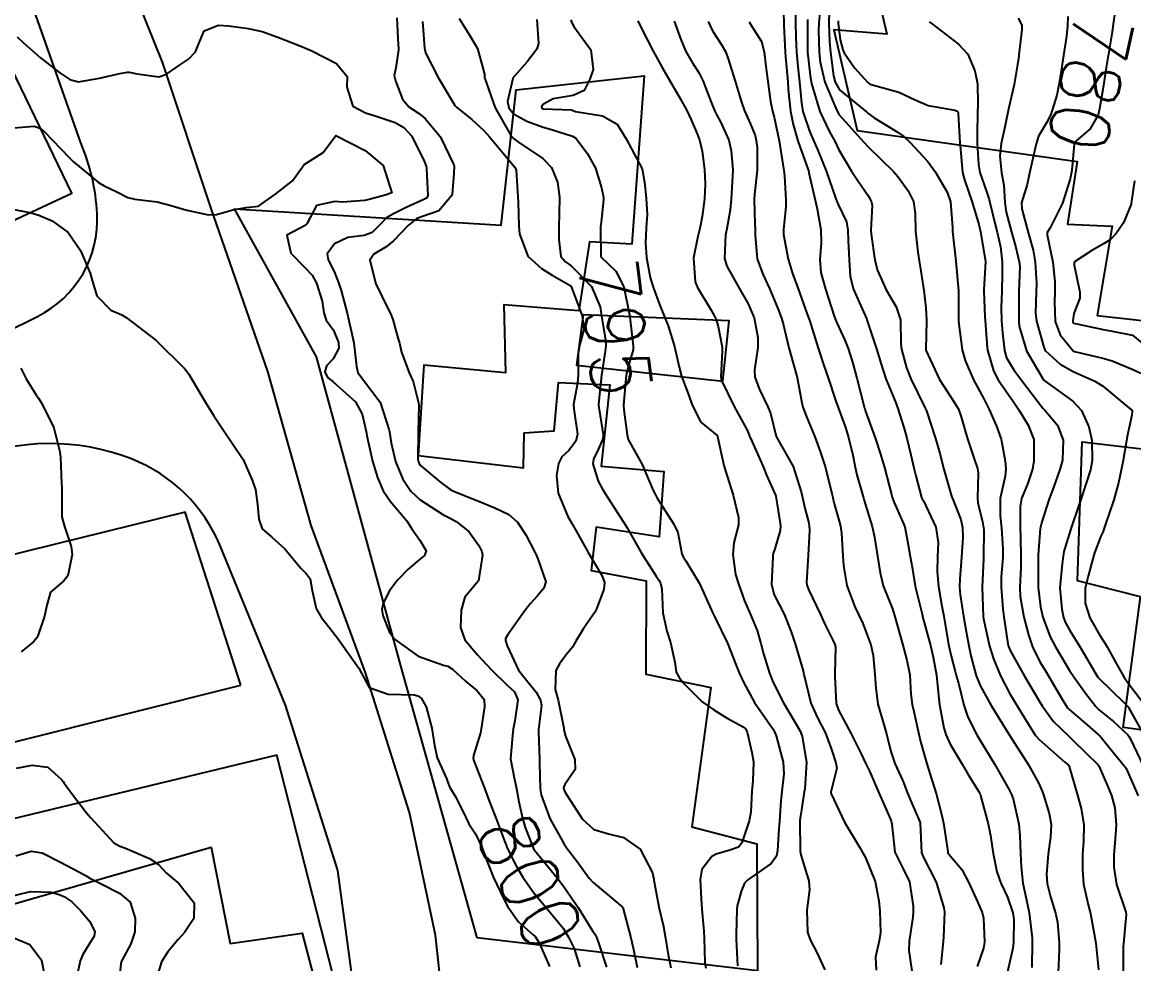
# Model space of a CAD drawing. Header units: metres. Extents: x 307586 to 320046, y 7427249 to 7434250.
# Drawn here: x 318853.4 to 318928.5, y 7429611.4 to 7429675.1 of the extents above; entities that cross this region are included whole.
import ezdxf
from ezdxf.enums import TextEntityAlignment as Align

# ---------------------------------------------------------------- set-up
doc = ezdxf.new("R2010")
doc.units = ezdxf.units.M
doc.header["$MEASUREMENT"] = 0
for name, color, linetype in [('Cotas', 45, 'Continuous'), ('Curvas de Nivel 1m', 11, 'Continuous'), ('Curvas de Nivel 5m', 15, 'Continuous'), ('Edificações', 30, 'Continuous'), ('Vias Primárias', 230, 'Continuous')]:
    doc.layers.add(name, color=color, linetype=linetype)
doc.styles.add('Style-STANDARD', font='STANDARD.shx')

msp = doc.modelspace()

# ---------------------------------------------------------------- linework, layer by layer
at = {"layer": 'Curvas de Nivel 1m', "flags": 128}
for points, elevation in [([(318904.766, 7429676.985), (318904.821, 7429675.078), (318904.828, 7429674.891), (318904.924, 7429673.077), (318904.948, 7429672.748), (318905.089, 7429671.075), (318905.128, 7429670.542), (318905.279, 7429669.073), (318905.45, 7429668.185), (318905.762, 7429667.068), (318906.477, 7429665.107), (318906.491, 7429665.06), (318906.521, 7429664.917), (318906.935, 7429663.056), (318907.074, 7429662.477), (318907.314, 7429661.052), (318907.351, 7429660.17), (318907.263, 7429659.052), (318907.33, 7429658.165), (318907.639, 7429657.048), (318908.223, 7429655.224), (318908.286, 7429655.041), (318908.4, 7429654.767), (318908.954, 7429653.596), (318909.183, 7429653.028), (318909.465, 7429652.115), (318909.749, 7429651.019), (318910.259, 7429649.086), (318910.279, 7429649.011), (318910.294, 7429648.972), (318910.331, 7429648.85), (318910.993, 7429647.003), (318911.339, 7429645.957), (318911.626, 7429644.997), (318912.102, 7429643.154), (318912.152, 7429642.991), (318912.26, 7429642.673), (318912.77, 7429641.504), (318912.992, 7429640.979), (318913.187, 7429640.017), (318913.36, 7429638.973), (318913.486, 7429638.252), (318913.71, 7429636.967), (318914.165, 7429635.082), (318914.19, 7429634.96), (318914.201, 7429634.921), (318914.736, 7429632.954), (318914.921, 7429632.166), (318915.131, 7429630.95), (318915.251, 7429629.804), (318915.332, 7429628.948), (318915.632, 7429627.389), (318915.76, 7429626.943), (318916.063, 7429626.276), (318916.884, 7429624.927), (318917.313, 7429624.198), (318918.024, 7429623.029), (318918.083, 7429622.909), (318918.111, 7429622.82), (318918.626, 7429620.904), (318918.779, 7429620.115), (318918.96, 7429618.9), (318919.214, 7429617.644), (318919.487, 7429616.895), (318919.939, 7429615.939), (318920.308, 7429614.886), (318920.369, 7429614.434), (318920.341, 7429612.886), (318920.297, 7429612.488), (318919.938, 7429610.889)], 789), ([(318907.316, 7429676.401), (318907.18, 7429675.055), (318907.162, 7429674.53), (318907.212, 7429673.054), (318907.273, 7429672.397), (318907.601, 7429671.05), (318908.333, 7429669.286), (318908.45, 7429669.041), (318908.571, 7429668.838), (318909.429, 7429667.894), (318910.21, 7429667.015), (318910.547, 7429666.644), (318912.228, 7429664.993), (318912.52, 7429664.673), (318913.235, 7429663.704), (318913.59, 7429662.974), (318913.697, 7429662.174), (318913.725, 7429660.971), (318913.873, 7429659.558), (318913.959, 7429658.967), (318914.033, 7429658.551), (318914.293, 7429656.962), (318914.415, 7429655.777), (318914.469, 7429654.959), (318914.474, 7429654.888), (318914.421, 7429652.96), (318914.43, 7429652.912), (318915.352, 7429650.95), (318916.34, 7429649.413), (318916.619, 7429648.937), (318916.788, 7429648.476), (318917.228, 7429646.931), (318917.704, 7429645.514), (318917.917, 7429644.924), (318917.954, 7429644.597), (318917.903, 7429642.915), (318917.942, 7429642.597), (318918.247, 7429641.321), (318918.323, 7429640.909), (318918.334, 7429640.817), (318918.327, 7429638.909), (318918.322, 7429638.798), (318918.221, 7429636.91), (318918.218, 7429636.885), (318918.297, 7429634.909), (318918.311, 7429634.759), (318918.731, 7429632.904), (318918.993, 7429632.043), (318919.46, 7429630.897), (318920.105, 7429629.686), (318920.595, 7429628.885), (318921.402, 7429627.555), (318921.835, 7429626.872), (318922.069, 7429626.594), (318923.818, 7429625.072), (318924.043, 7429624.877), (318924.075, 7429624.84), (318924.109, 7429624.773), (318924.664, 7429622.834), (318924.911, 7429621.934), (318925.103, 7429620.829), (318925.079, 7429619.736), (318925.007, 7429618.83), (318924.994, 7429617.798), (318925.083, 7429616.829), (318925.416, 7429615.34), (318925.537, 7429614.824), (318925.903, 7429612.82), (318926.092, 7429611.024)], 786), ([(318878.686, 7429675.399), (318878.774, 7429673.547), (318878.788, 7429673.398), (318878.798, 7429673.22), (318878.602, 7429672.011), (318878.507, 7429671.488), (318878.517, 7429671.401), (318878.59, 7429671.127), (318879.068, 7429669.883), (318879.498, 7429669.386), (318880.137, 7429668.945), (318880.565, 7429668.612), (318881.61, 7429667.359), (318882.524, 7429665.455), (318882.55, 7429665.35), (318882.518, 7429664.894), (318882.409, 7429663.446), (318882.379, 7429663.351), (318881.505, 7429662.343), (318880.482, 7429661.983), (318880.032, 7429661.825), (318879.458, 7429661.385), (318878.462, 7429660.306), (318877.958, 7429659.905), (318877.122, 7429659.413), (318876.85, 7429659.015), (318877.268, 7429657.412), (318878.071, 7429655.74), (318878.253, 7429655.401), (318878.399, 7429654.997), (318878.754, 7429653.762), (318878.847, 7429653.393), (318878.983, 7429652.782), (318879.499, 7429651.383), (318879.77, 7429650.801), (318880.149, 7429649.373), (318880.155, 7429649.196), (318880.121, 7429647.373), (318880.105, 7429645.553), (318880.132, 7429645.372), (318880.175, 7429645.265), (318880.281, 7429645.132), (318881.652, 7429643.973), (318882.265, 7429643.535), (318882.375, 7429643.46), (318882.608, 7429643.345), (318884.253, 7429642.691), (318885.289, 7429642.268), (318886.241, 7429641.813), (318886.828, 7429641.294), (318887.382, 7429640.446), (318888.005, 7429639.273), (318888.069, 7429639.13), (318888.208, 7429638.807), (318888.74, 7429637.265), (318888.618, 7429636.834), (318888.179, 7429636.322), (318887.684, 7429635.763), (318887.295, 7429635.283), (318886.146, 7429633.653), (318886.02, 7429633.426), (318886.02, 7429633.301), (318886.137, 7429632.933), (318886.906, 7429631.288), (318887.439, 7429630.612), (318888.098, 7429629.797), (318888.385, 7429629.267), (318888.45, 7429628.905), (318888.258, 7429627.268), (318888.255, 7429627.084), (318888.319, 7429625.267), (318888.318, 7429624.99), (318888.35, 7429623.267), (318888.419, 7429622.864), (318889.007, 7429621.26), (318889.976, 7429619.533), (318890.174, 7429619.248), (318890.851, 7429618.354), (318891.677, 7429617.233), (318891.948, 7429616.922), (318893.6, 7429615.532), (318893.924, 7429615.261), (318893.963, 7429615.2), (318893.978, 7429615.144), (318894.496, 7429613.194), (318894.677, 7429612.406), (318894.917, 7429611.19)], 798), ([(318905.646, 7429676.082), (318905.611, 7429675.07), (318905.633, 7429674.07), (318905.686, 7429673.069), (318905.8, 7429671.879), (318905.883, 7429671.067), (318906.02, 7429669.627), (318906.119, 7429669.065), (318906.56, 7429667.727), (318906.849, 7429667.057), (318907.099, 7429666.5), (318907.677, 7429665.048), (318908.323, 7429663.224), (318908.38, 7429663.041), (318908.5, 7429662.769), (318909.064, 7429661.606), (318909.159, 7429661.03), (318909.183, 7429660.319), (318909.24, 7429659.028), (318909.312, 7429657.898), (318909.53, 7429657.024), (318910.404, 7429655.059), (318910.424, 7429655.01), (318910.437, 7429654.975), (318911.076, 7429653.003), (318911.397, 7429651.975), (318911.717, 7429650.996), (318912.34, 7429649.473), (318912.528, 7429648.987), (318912.957, 7429647.618), (318913.136, 7429646.978), (318913.413, 7429645.857), (318913.614, 7429644.97), (318913.741, 7429644.432), (318914.13, 7429642.962), (318914.17, 7429642.869), (318914.261, 7429642.725), (318915.104, 7429640.951), (318915.253, 7429639.924), (318915.204, 7429638.95), (318915.185, 7429637.969), (318915.267, 7429636.949), (318915.51, 7429635.61), (318915.63, 7429634.945), (318915.921, 7429633.166), (318915.966, 7429632.942), (318916.136, 7429632.243), (318916.391, 7429631.201), (318916.471, 7429630.935), (318916.636, 7429630.411), (318916.994, 7429628.926), (318917.265, 7429628.103), (318917.864, 7429626.913), (318918.068, 7429626.575), (318919.081, 7429624.9), (318920.026, 7429623.231), (318920.204, 7429622.888), (318920.325, 7429622.582), (318920.703, 7429620.883), (318920.763, 7429620.111), (318920.813, 7429618.882), (318920.86, 7429617.985), (318920.984, 7429616.88), (318921.274, 7429615.535), (318921.409, 7429614.875), (318921.605, 7429613.174), (318921.615, 7429612.873), (318921.575, 7429611.184)], 788), ([(318924.01, 7429675.492), (318923.99, 7429674.85), (318923.928, 7429674.143), (318923.728, 7429672.853), (318923.56, 7429671.803), (318923.408, 7429670.858), (318923.278, 7429670.174), (318922.875, 7429668.865), (318922.567, 7429668.283), (318922.039, 7429667.394), (318921.864, 7429666.877), (318921.627, 7429665.789), (318921.432, 7429664.881), (318921.263, 7429664.135), (318920.878, 7429662.886), (318920.896, 7429662.489), (318921.323, 7429660.882), (318921.664, 7429659.679), (318921.813, 7429658.876), (318921.892, 7429657.422), (318921.884, 7429656.875), (318921.838, 7429655.449), (318921.893, 7429654.875), (318922.386, 7429653.131), (318922.459, 7429652.945), (318922.516, 7429652.868), (318923.487, 7429651.966), (318924.369, 7429651.476), (318925.849, 7429650.825), (318926.358, 7429650.512), (318927.972, 7429649.17), (318928.334, 7429648.867), (318928.365, 7429648.8), (318928.33, 7429648.523), (318928.028, 7429647.091), (318927.983, 7429646.803), (318927.74, 7429645.356), (318927.624, 7429644.807), (318927.43, 7429643.964), (318927.116, 7429642.807), (318926.532, 7429641.102), (318926.453, 7429640.817), (318926.396, 7429640.662), (318926.236, 7429640.345), (318925.816, 7429639.227), (318925.7, 7429638.825), (318925.385, 7429637.645), (318925.179, 7429636.83), (318925.181, 7429635.827), (318925.5, 7429634.827), (318926.151, 7429633.665), (318926.495, 7429633.163), (318926.687, 7429632.812), (318927.202, 7429631.872), (318927.825, 7429630.794), (318928.117, 7429630.394), (318929.337, 7429628.778)], 781), ([(318853.028, 7429674.105), (318853.442, 7429673.698), (318854.608, 7429672.687), (318855.898, 7429671.667), (318856.589, 7429671.219), (318857.171, 7429671.07), (318858.59, 7429671.306), (318859.952, 7429671.62), (318860.479, 7429671.727), (318860.595, 7429671.723), (318861.139, 7429671.605), (318862.591, 7429671.403), (318863.117, 7429671.582), (318863.981, 7429672.191), (318864.608, 7429672.594), (318865.084, 7429673.087), (318865.256, 7429673.554), (318865.667, 7429674.515), (318866.636, 7429674.887), (318867.322, 7429674.847), (318868.634, 7429674.67), (318869.585, 7429674.458), (318870.629, 7429674.084), (318872.185, 7429673.474), (318872.62, 7429673.294), (318872.924, 7429673.16), (318874.606, 7429672.31), (318875.328, 7429671.433), (318875.309, 7429670.709), (318875.695, 7429669.429), (318876.568, 7429668.96), (318877.215, 7429668.765), (318878.562, 7429668.314), (318879.157, 7429667.989), (318879.699, 7429667.383), (318880.528, 7429665.706), (318880.648, 7429665.369), (318880.674, 7429665.216), (318880.771, 7429663.367), (318880.677, 7429663.192), (318880.499, 7429663.107), (318879.301, 7429662.577), (318878.485, 7429662.173), (318877.992, 7429661.893), (318877.542, 7429661.409), (318877.01, 7429660.872), (318876.466, 7429660.685), (318875.36, 7429660.535), (318874.46, 7429660.117), (318873.958, 7429659.447), (318874.037, 7429659.034), (318874.441, 7429658.243), (318874.752, 7429657.437), (318874.909, 7429656.951), (318875.322, 7429655.431), (318875.597, 7429654.222), (318875.764, 7429653.426), (318875.962, 7429651.82), (318876.033, 7429651.423), (318876.349, 7429650.978), (318877.559, 7429649.408), (318878.142, 7429647.574), (318878.17, 7429647.401), (318878.302, 7429646.657), (318878.594, 7429645.395), (318879.075, 7429644.192), (318879.621, 7429643.38), (318880.254, 7429642.794), (318881.777, 7429641.817), (318882.236, 7429641.577), (318882.685, 7429641.343), (318883.548, 7429640.652), (318884.217, 7429639.725), (318884.421, 7429639.318), (318884.467, 7429639.061), (318884.193, 7429637.32), (318883.277, 7429636.233), (318883.013, 7429635.337), (318882.978, 7429634.165), (318883.264, 7429633.333), (318884.128, 7429632.313), (318885.062, 7429631.311), (318886.103, 7429630.293), (318886.618, 7429629.812), (318886.845, 7429629.289), (318886.639, 7429627.852), (318886.542, 7429627.293), (318886.485, 7429626.875), (318886.356, 7429625.295), (318886.623, 7429623.886), (318886.752, 7429623.289), (318886.91, 7429622.386), (318887.161, 7429621.282), (318887.357, 7429620.65), (318887.887, 7429619.271), (318887.914, 7429619.213), (318887.971, 7429619.125), (318889.507, 7429617.254), (318889.945, 7429616.693), (318890.927, 7429615.24), (318891.907, 7429613.666), (318892.084, 7429613.407), (318892.172, 7429613.226), (318892.336, 7429612.784), (318892.843, 7429611.215)], 799), ([(318880.402, 7429675.135), (318880.536, 7429673.371), (318880.618, 7429673.017), (318881.465, 7429671.361), (318882.574, 7429669.508), (318882.636, 7429669.411), (318882.698, 7429669.348), (318883.748, 7429668.516), (318884.558, 7429667.786), (318884.96, 7429667.316), (318886.525, 7429665.461), (318886.652, 7429665.299), (318886.73, 7429665.089), (318886.855, 7429663.296), (318886.865, 7429662.929), (318886.927, 7429661.295), (318886.968, 7429660.795), (318887.528, 7429659.289), (318888.445, 7429658.444), (318889.161, 7429657.99), (318890.433, 7429657.262), (318890.461, 7429657.221), (318891.204, 7429655.242), (318891.304, 7429654.331), (318891.024, 7429653.244), (318890.93, 7429652.689), (318890.936, 7429651.244), (318890.892, 7429650.7), (318890.624, 7429649.247), (318890.631, 7429648.946), (318890.883, 7429647.244), (318890.781, 7429646.77), (318890.296, 7429646.128), (318889.828, 7429645.719), (318889.599, 7429645.26), (318889.472, 7429644.459), (318889.567, 7429643.26), (318890.239, 7429641.685), (318890.489, 7429641.247), (318890.819, 7429640.652), (318891.612, 7429639.236), (318892.203, 7429638.229), (318892.574, 7429637.601), (318892.706, 7429637.222), (318892.668, 7429636.74), (318892.166, 7429635.427), (318892.102, 7429635.292), (318892.073, 7429635.231), (318891.294, 7429634.096), (318890.775, 7429633.244), (318890.536, 7429632.847), (318890.129, 7429632.327), (318889.664, 7429631.711), (318889.423, 7429631.257), (318889.382, 7429629.975), (318889.573, 7429629.255), (318889.954, 7429627.371), (318889.97, 7429627.251), (318890.067, 7429626.829), (318890.71, 7429625.243), (318890.716, 7429624.563), (318890.026, 7429623.565), (318889.948, 7429623.327), (318889.951, 7429623.251), (318890.02, 7429623.055), (318891.197, 7429621.238), (318891.986, 7429620.509), (318892.981, 7429620.214), (318893.981, 7429619.974), (318895.121, 7429619.189), (318895.957, 7429617.591), (318896.024, 7429617.25), (318896.031, 7429617.179), (318896.044, 7429617.086), (318896.393, 7429615.173), (318896.695, 7429613.952), (318896.84, 7429613.166), (318897.006, 7429612.043), (318897.198, 7429611.16)], 797), ([(318882.892, 7429675.346), (318883.568, 7429674.271), (318884.133, 7429673.327), (318884.597, 7429671.591), (318884.608, 7429671.32), (318884.614, 7429671.299), (318885.32, 7429669.313), (318886.334, 7429667.524), (318886.483, 7429667.301), (318886.552, 7429667.223), (318886.821, 7429667.025), (318888.532, 7429665.89), (318889.13, 7429665.271), (318889.533, 7429664.285), (318889.665, 7429663.263), (318889.64, 7429662.108), (318889.613, 7429661.263), (318889.617, 7429660.415), (318889.76, 7429659.26), (318890.081, 7429658.888), (318890.447, 7429658.633), (318891.826, 7429657.236), (318892.412, 7429655.847), (318892.507, 7429655.228), (318892.776, 7429653.614), (318892.796, 7429653.224), (318892.749, 7429652.852), (318892.495, 7429651.228), (318892.338, 7429649.724), (318892.305, 7429649.258), (318892.303, 7429649.23), (318892.331, 7429649.047), (318892.583, 7429647.493), (318892.62, 7429647.225), (318892.603, 7429646.931), (318892.298, 7429646.245), (318891.968, 7429645.553), (318891.922, 7429645.234), (318892.271, 7429644.073), (318892.563, 7429643.522), (318892.756, 7429643.223), (318893.73, 7429641.718), (318894.059, 7429641.203), (318894.124, 7429641.094), (318894.23, 7429640.92), (318895.211, 7429639.19), (318896.198, 7429637.648), (318896.388, 7429637.37), (318896.496, 7429637.175), (318896.582, 7429636.779), (318896.66, 7429635.173), (318896.911, 7429633.929), (318897.168, 7429633.165), (318897.453, 7429631.83), (318897.551, 7429631.158), (318897.745, 7429630.791), (318898.105, 7429630.33), (318899.31, 7429629.138), (318900.088, 7429628.601), (318900.999, 7429628.038), (318902.076, 7429627.457), (318902.265, 7429627.298), (318902.357, 7429627.106), (318902.667, 7429625.716), (318902.775, 7429625.099), (318902.737, 7429623.807), (318902.665, 7429623.1), (318902.595, 7429621.694), (318902.488, 7429621.103), (318901.978, 7429619.602), (318901.763, 7429619.324), (318901.175, 7429619.118), (318900.255, 7429618.842), (318899.968, 7429618.679), (318899.281, 7429617.815), (318899.162, 7429617.138), (318899.235, 7429615.835), (318899.289, 7429615.136), (318899.412, 7429613.63), (318899.441, 7429613.135), (318899.481, 7429611.532), (318899.559, 7429611.133)], 796), ([(318890.429, 7429675.253), (318890.478, 7429675.089), (318890.638, 7429674.805), (318891.779, 7429673.238), (318891.944, 7429671.895), (318891.724, 7429671.239), (318891.343, 7429670.485), (318890.582, 7429670.146), (318889.233, 7429669.924), (318888.576, 7429669.551), (318888.46, 7429669.396), (318888.464, 7429669.281), (318888.572, 7429669.237), (318890.484, 7429669.163), (318890.572, 7429669.137), (318890.755, 7429669.064), (318892.568, 7429668.771), (318893.56, 7429668.212), (318894.174, 7429667.206), (318894.543, 7429666.534), (318895.259, 7429665.193), (318895.419, 7429664.286), (318895.514, 7429663.19), (318895.587, 7429662.088), (318895.522, 7429661.19), (318895.471, 7429660.182), (318895.541, 7429659.189), (318895.788, 7429657.838), (318895.989, 7429657.184), (318896.415, 7429656.013), (318896.757, 7429655.176), (318897.01, 7429654.561), (318897.442, 7429653.169), (318897.762, 7429651.774), (318897.915, 7429651.164), (318898.346, 7429650.036), (318898.647, 7429649.155), (318899.222, 7429648.047), (318900.313, 7429647.15), (318900.333, 7429647.13), (318900.347, 7429647.095), (318900.771, 7429645.125), (318900.996, 7429644.402), (318901.409, 7429643.119), (318901.757, 7429641.606), (318901.757, 7429641.115), (318901.451, 7429639.891), (318901.369, 7429639.118), (318901.565, 7429637.751), (318901.756, 7429637.114), (318902.176, 7429635.975), (318902.544, 7429635.104), (318903.018, 7429633.964), (318903.278, 7429633.093), (318903.445, 7429632.399), (318903.853, 7429631.084), (318904.113, 7429630.444), (318904.806, 7429629.073), (318905.875, 7429627.261), (318905.983, 7429627.061), (318906.069, 7429626.815), (318906.35, 7429625.055), (318906.236, 7429623.268), (318906.201, 7429623.057), (318906.011, 7429621.837), (318905.914, 7429621.151), (318905.909, 7429621.061), (318905.926, 7429619.108), (318905.932, 7429619.06), (318905.97, 7429618.796), (318906.38, 7429617.477), (318906.507, 7429617.052), (318906.557, 7429616.438), (318906.385, 7429615.053), (318906.419, 7429613.564), (318906.609, 7429613.049), (318907.058, 7429612.206), (318907.606, 7429611.034)], 794), ([(318894.956, 7429675.197), (318895.254, 7429674.577), (318895.979, 7429673.186), (318896.611, 7429672.027), (318897.094, 7429671.175), (318897.81, 7429669.943), (318898.249, 7429669.163), (318898.566, 7429668.49), (318898.961, 7429667.558), (318899.12, 7429667.151), (318899.312, 7429666.378), (318899.469, 7429665.146), (318899.512, 7429664.144), (318899.46, 7429663.146), (318899.303, 7429661.96), (318899.155, 7429661.15), (318899.02, 7429660.606), (318898.72, 7429659.156), (318898.837, 7429657.554), (318899.001, 7429657.151), (318899.916, 7429655.632), (318900.193, 7429655.133), (318900.257, 7429654.988), (318900.397, 7429654.523), (318900.66, 7429653.127), (318900.66, 7429652.847), (318900.561, 7429651.128), (318900.611, 7429650.875), (318901.471, 7429649.119), (318902.317, 7429647.564), (318902.455, 7429647.248), (318902.511, 7429647.107), (318902.69, 7429646.721), (318903.405, 7429645.093), (318903.658, 7429644.47), (318904.263, 7429643.125), (318904.279, 7429643.08), (318904.287, 7429643.056), (318904.6, 7429641.076), (318904.587, 7429640.727), (318904.219, 7429639.488), (318904.114, 7429639.182), (318904.091, 7429639.082), (318904.08, 7429638.95), (318903.987, 7429637.083), (318904.182, 7429636.376), (318904.854, 7429635.073), (318905.331, 7429633.888), (318905.588, 7429633.066), (318906.125, 7429631.232), (318906.16, 7429631.096), (318906.164, 7429631.059), (318906.168, 7429631.013), (318906.649, 7429629.052), (318907.105, 7429628.067), (318907.647, 7429627.036), (318908.056, 7429625.922), (318908.338, 7429625.027), (318908.398, 7429624.668), (318908.024, 7429623.128), (318908.005, 7429623.03), (318908.004, 7429623.011), (318908.022, 7429622.937), (318908.922, 7429621.021), (318909.977, 7429619.253), (318910.121, 7429619.009), (318910.317, 7429618.659), (318910.997, 7429617), (318911.243, 7429615.687), (318911.304, 7429614.996), (318911.349, 7429613.555), (318911.26, 7429612.996), (318911.008, 7429611.883), (318911.053, 7429610.998)], 793), ([(318897.406, 7429675.172), (318897.867, 7429673.932), (318898.188, 7429673.164), (318898.616, 7429672.429), (318899.112, 7429671.656), (318899.347, 7429671.149), (318899.82, 7429669.906), (318900.143, 7429669.136), (318900.282, 7429668.846), (318900.565, 7429668.309), (318901.1, 7429667.125), (318901.273, 7429666.391), (318901.373, 7429665.121), (318901.337, 7429664.3), (318901.263, 7429663.122), (318901.204, 7429662.415), (318900.963, 7429661.125), (318900.89, 7429660.712), (318900.821, 7429659.126), (318900.976, 7429658.596), (318901.806, 7429657.116), (318902.417, 7429656.05), (318902.811, 7429655.104), (318903.077, 7429653.787), (318903.074, 7429653.1), (318902.849, 7429651.585), (318902.858, 7429651.103), (318903.184, 7429650.264), (318903.755, 7429649.089), (318903.916, 7429648.674), (318904.313, 7429647.08), (318905.446, 7429645.068), (318905.988, 7429643.341), (318906.053, 7429643.062), (318906.255, 7429642.244), (318906.493, 7429641.305), (318906.544, 7429641.055), (318906.562, 7429640.731), (318906.462, 7429639.056), (318906.354, 7429637.217), (318906.372, 7429637.057), (318906.495, 7429636.748), (318907.292, 7429635.043), (318907.568, 7429634.45), (318908.146, 7429633.321), (318908.28, 7429633.029), (318908.312, 7429632.858), (318908.277, 7429631.028), (318908.276, 7429630.873), (318908.364, 7429629.027), (318908.524, 7429628.591), (318909.36, 7429627.017), (318910.052, 7429625.629), (318910.352, 7429625.007), (318910.63, 7429624.411), (318911.233, 7429622.998), (318912.006, 7429621.255), (318912.085, 7429621.07), (318912.109, 7429620.988), (318912.119, 7429620.871), (318912.328, 7429618.985), (318912.874, 7429617.889), (318913.319, 7429616.97), (318913.555, 7429615.339), (318913.564, 7429614.965), (318913.537, 7429614.583), (318913.299, 7429612.969), (318913.268, 7429612.34), (318913.479, 7429610.966)], 792), ([(318899.722, 7429675.144), (318900.009, 7429674.512), (318900.627, 7429673.549), (318900.886, 7429673.127), (318901.049, 7429672.695), (318901.539, 7429671.121), (318901.944, 7429669.755), (318902.169, 7429669.114), (318902.564, 7429668.213), (318902.882, 7429667.431), (318902.964, 7429667.104), (318903.025, 7429666.623), (318903.034, 7429665.102), (318902.848, 7429663.446), (318902.824, 7429663.105), (318902.869, 7429661.487), (318902.88, 7429661.104), (318902.881, 7429660.7), (318903.013, 7429659.102), (318903.399, 7429658.052), (318903.847, 7429657.089), (318904.413, 7429655.733), (318904.663, 7429655.077), (318904.77, 7429654.705), (318905.16, 7429653.072), (318905.489, 7429651.951), (318905.721, 7429651.066), (318906.035, 7429649.365), (318906.111, 7429649.062), (318906.327, 7429648.492), (318906.909, 7429647.054), (318907.269, 7429646.08), (318907.61, 7429645.047), (318908.066, 7429643.241), (318908.103, 7429643.042), (318908.134, 7429642.913), (318908.257, 7429642.467), (318908.573, 7429641.354), (318908.653, 7429641.026), (318908.712, 7429640.549), (318908.815, 7429639.024), (318908.855, 7429638.375), (318909.074, 7429637.021), (318909.621, 7429635.566), (318909.887, 7429635.013), (318910.157, 7429634.444), (318910.71, 7429633.004), (318910.856, 7429632.282), (318910.972, 7429631.002), (318911.045, 7429630.064), (318911.186, 7429628.999), (318911.621, 7429627.451), (318911.759, 7429626.993), (318912.055, 7429625.778), (318912.318, 7429624.986), (318912.855, 7429623.801), (318913.191, 7429622.972), (318913.422, 7429622.374), (318914.004, 7429621.035), (318914.033, 7429620.96), (318914.037, 7429620.925), (318914.125, 7429618.958), (318914.206, 7429618.722), (318915.112, 7429616.948), (318915.646, 7429615.224), (318915.676, 7429614.942), (318915.623, 7429613.226), (318915.592, 7429612.943), (318915.438, 7429611.394)], 791), ([(318906.435, 7429675.273), (318906.416, 7429675.062), (318906.416, 7429673.271), (318906.428, 7429673.062), (318906.607, 7429671.497), (318906.677, 7429671.059), (318906.7, 7429670.96), (318907.265, 7429669.053), (318907.917, 7429667.688), (318908.264, 7429667.043), (318908.544, 7429666.471), (318909.407, 7429665.027), (318909.853, 7429664.356), (318910.507, 7429663.397), (318910.732, 7429663.008), (318910.789, 7429662.718), (318910.713, 7429661.008), (318910.724, 7429660.763), (318910.964, 7429659.005), (318911.147, 7429658.301), (318911.737, 7429656.997), (318912.416, 7429655.853), (318912.71, 7429654.985), (318912.74, 7429653.339), (318912.772, 7429652.984), (318913.123, 7429651.732), (318913.404, 7429650.974), (318914.335, 7429649.094), (318914.407, 7429648.959), (318914.46, 7429648.83), (318915.068, 7429646.952), (318915.383, 7429645.863), (318915.624, 7429644.947), (318916.149, 7429643.056), (318916.191, 7429642.941), (318916.261, 7429642.775), (318916.78, 7429641.463), (318916.9, 7429640.93), (318916.916, 7429640.246), (318916.834, 7429638.931), (318916.72, 7429637.454), (318916.699, 7429636.932), (318916.74, 7429636.376), (318916.97, 7429634.928), (318917.136, 7429633.909), (318917.318, 7429632.922), (318917.469, 7429632.252), (318917.827, 7429630.914), (318918.112, 7429630.2), (318918.836, 7429628.903), (318920.073, 7429626.89), (318921.349, 7429624.877), (318922.031, 7429623.66), (318922.276, 7429623.117), (318922.366, 7429622.865), (318922.748, 7429621.597), (318922.88, 7429620.857), (318922.844, 7429620.004), (318922.685, 7429618.859), (318922.575, 7429617.476), (318922.614, 7429616.86), (318922.843, 7429615.952), (318923.191, 7429614.851), (318923.311, 7429614.243), (318923.429, 7429612.847), (318923.427, 7429612.376), (318923.369, 7429610.848)], 787), ([(318908.498, 7429675.189), (318908.505, 7429675.041), (318908.631, 7429673.896), (318908.807, 7429673.219), (318908.9, 7429673.036), (318909.596, 7429672.009), (318910.493, 7429671.012), (318910.602, 7429670.934), (318910.718, 7429670.891), (318912.594, 7429670.369), (318913.705, 7429669.854), (318914.581, 7429669.471), (318916.372, 7429669.146), (318916.575, 7429669.059), (318916.61, 7429668.94), (318916.613, 7429668.899), (318916.725, 7429666.938), (318916.735, 7429666.753), (318916.902, 7429664.936), (318917.022, 7429664.431), (318917.547, 7429662.93), (318917.997, 7429661.415), (318918.105, 7429660.924), (318918.453, 7429658.92), (318918.343, 7429657.012), (318918.347, 7429656.921), (318918.407, 7429655.187), (318918.425, 7429654.92), (318918.568, 7429653.1), (318918.594, 7429652.917), (318918.99, 7429651.531), (318919.31, 7429650.906), (318920.341, 7429649.419), (318920.702, 7429648.886), (318921.345, 7429647.857), (318921.707, 7429646.876), (318921.721, 7429645.446), (318921.617, 7429644.877), (318921.281, 7429643.872), (318920.887, 7429642.884), (318920.792, 7429642.35), (318920.802, 7429640.884), (318920.813, 7429640.306), (318920.844, 7429638.884), (318920.834, 7429638.256), (318920.767, 7429636.884), (318920.798, 7429636.27), (318921.05, 7429634.881), (318921.356, 7429633.673), (318921.627, 7429632.875), (318922.133, 7429631.852), (318922.497, 7429631.235), (318922.721, 7429630.861), (318923.66, 7429629.286), (318923.929, 7429628.842), (318923.997, 7429628.746), (318924.091, 7429628.656), (318925.348, 7429627.559), (318926.074, 7429626.927), (318926.13, 7429626.876), (318926.19, 7429626.818), (318926.85, 7429626.019), (318927.842, 7429624.793), (318927.923, 7429624.673), (318928.039, 7429624.443), (318928.773, 7429622.783)], 784), ([(318914.645, 7429675.124), (318914.862, 7429674.958), (318916.63, 7429673.609), (318917.258, 7429672.934), (318917.74, 7429671.8), (318917.909, 7429670.927), (318917.925, 7429669.584), (318917.909, 7429668.927), (318917.883, 7429667.603), (318917.888, 7429666.927), (318917.971, 7429665.486), (318918.066, 7429664.925), (318918.51, 7429663.643), (318918.703, 7429663.115), (318918.752, 7429662.916), (318919.08, 7429661.502), (318919.235, 7429660.909), (318919.46, 7429659.913), (318919.58, 7429658.903), (318919.582, 7429658.041), (318919.546, 7429656.903), (318919.52, 7429655.8), (318919.54, 7429654.903), (318919.594, 7429654.101), (318919.726, 7429652.9), (318919.88, 7429652.4), (318920.37, 7429651.585), (318920.884, 7429650.885), (318922.335, 7429648.999), (318922.451, 7429648.868), (318923.315, 7429647.847), (318923.698, 7429646.849), (318923.646, 7429645.496), (318923.483, 7429644.852), (318923.041, 7429643.628), (318922.757, 7429642.863), (318922.247, 7429641.315), (318922.156, 7429640.959), (318922.143, 7429640.871), (318922.007, 7429639.082), (318922.001, 7429638.872), (318922.001, 7429637.065), (318922.011, 7429636.872), (318922.173, 7429635.558), (318922.327, 7429634.868), (318922.822, 7429633.532), (318923.178, 7429632.854), (318923.537, 7429632.249), (318924.127, 7429631.271), (318924.41, 7429630.837), (318925.198, 7429629.738), (318925.896, 7429628.822), (318926.091, 7429628.626), (318927.093, 7429627.815), (318928.074, 7429626.909), (318928.158, 7429626.789), (318928.24, 7429626.619), (318929.135, 7429624.779)], 783), ([(318920.65, 7429675.376), (318920.899, 7429674.887), (318920.917, 7429674.611), (318920.713, 7429672.889), (318920.7, 7429672.811), (318920.616, 7429672.241), (318920.387, 7429670.893), (318920.057, 7429669.422), (318919.935, 7429668.9), (318919.778, 7429668.115), (318919.517, 7429666.906), (318919.411, 7429666.036), (318919.542, 7429664.905), (318919.687, 7429664.075), (318919.756, 7429662.901), (318919.846, 7429662.249), (318920.219, 7429660.894), (318920.469, 7429659.952), (318920.734, 7429658.887), (318920.762, 7429658.574), (318920.713, 7429656.887), (318920.705, 7429656.611), (318920.7, 7429654.887), (318920.735, 7429654.552), (318921.232, 7429652.882), (318922.363, 7429650.915), (318922.386, 7429650.892), (318922.424, 7429650.869), (318924.343, 7429649.486), (318924.933, 7429648.834), (318925.422, 7429647.729), (318925.632, 7429646.827), (318925.661, 7429645.458), (318925.544, 7429644.827), (318925.239, 7429643.865), (318924.882, 7429642.834), (318924.727, 7429642.367), (318924.244, 7429640.905), (318924.221, 7429640.84), (318923.752, 7429639.315), (318923.682, 7429638.848), (318923.608, 7429638.25), (318923.48, 7429636.851), (318923.605, 7429635.415), (318923.73, 7429634.846), (318923.845, 7429634.53), (318924.154, 7429633.976), (318924.837, 7429632.833), (318925.914, 7429631.033), (318926.045, 7429630.821), (318926.122, 7429630.728), (318927.777, 7429629.115), (318928.093, 7429628.803), (318928.119, 7429628.763), (318929.227, 7429626.778)], 782), ([(318928.519, 7429664.37), (318928.32, 7429662.986), (318928.284, 7429662.802), (318927.765, 7429661.532), (318927.288, 7429660.812), (318926.892, 7429660.4), (318926.473, 7429660.134), (318925.634, 7429659.659), (318924.454, 7429658.888), (318924.439, 7429658.854), (318924.451, 7429658.668), (318924.819, 7429656.836), (318924.82, 7429656.443), (318924.411, 7429655.403), (318924.344, 7429654.901), (318924.343, 7429654.841), (318924.361, 7429654.799), (318924.402, 7429654.758), (318924.515, 7429654.725), (318926.398, 7429654.331), (318927.008, 7429654.203), (318928.394, 7429653.939), (318929.008, 7429653.409)], 779), ([(318852.485, 7429662.506), (318853.962, 7429662.207), (318854.478, 7429662.04), (318855.383, 7429661.671), (318856.465, 7429660.889), (318857.312, 7429659.651), (318857.957, 7429658.126), (318858.099, 7429657.643), (318858.417, 7429656.606), (318859.354, 7429655.626), (318860.096, 7429655.311), (318860.398, 7429655.141), (318862.383, 7429653.59), (318864.354, 7429651.659), (318864.437, 7429651.559), (318864.613, 7429651.295), (318865.666, 7429649.547), (318866.322, 7429648.479), (318866.937, 7429647.534), (318868.283, 7429645.52), (318868.895, 7429644.136), (318869.121, 7429643.507), (318869.258, 7429642.495), (318869.343, 7429641.503), (318869.57, 7429640.843), (318870.221, 7429640.272), (318871.113, 7429639.481), (318872.2, 7429638.179), (318872.551, 7429637.82), (318872.818, 7429637.461), (318872.96, 7429636.68), (318873.224, 7429635.454), (318873.568, 7429634.86), (318874.15, 7429634.12), (318874.699, 7429633.434), (318876.113, 7429631.42), (318876.811, 7429630.121), (318878.096, 7429629.655), (318879.858, 7429629.61), (318880.095, 7429629.549), (318880.349, 7429629.367), (318880.648, 7429628.803), (318881.046, 7429627.36), (318881.218, 7429626.196), (318881.41, 7429625.356), (318882.029, 7429623.965), (318882.183, 7429623.506), (318882.254, 7429623.347), (318882.663, 7429622.69), (318883.345, 7429621.33), (318883.55, 7429620.888), (318883.982, 7429620.225), (318884.423, 7429619.315), (318884.694, 7429618.585), (318885.179, 7429617.308), (318885.93, 7429615.753), (318886.175, 7429615.296), (318886.902, 7429614.274), (318887.904, 7429613.381), (318888.016, 7429613.269), (318888.301, 7429612.862), (318889.002, 7429611.259)], 801), ([(318853.28, 7429651.696), (318853.629, 7429650.974), (318854.335, 7429649.854), (318854.459, 7429649.679), (318854.687, 7429649.317), (318855.498, 7429647.668), (318855.911, 7429646.039), (318855.951, 7429645.663), (318856.028, 7429643.9), (318856.031, 7429643.662), (318856.036, 7429641.862), (318856.046, 7429641.662), (318856.226, 7429640.999), (318856.667, 7429639.655), (318856.75, 7429639.109), (318856.443, 7429637.657), (318856.18, 7429637.325), (318855.273, 7429636.568), (318855.033, 7429635.671), (318854.88, 7429634.948), (318854.443, 7429633.677), (318854.346, 7429633.472), (318854.136, 7429633.193), (318853.301, 7429632.516)], 802), ([(318852.989, 7429624.652), (318854.035, 7429624.864), (318855.085, 7429624.721), (318856.025, 7429623.904), (318856.129, 7429623.763), (318856.205, 7429623.657), (318856.684, 7429622.979), (318857.718, 7429621.634), (318857.848, 7429621.488), (318857.99, 7429621.314), (318859.55, 7429619.614), (318859.97, 7429619.397), (318860.333, 7429619.243), (318861.963, 7429618.555), (318862.54, 7429618.162), (318863.113, 7429617.573), (318863.943, 7429616.868), (318864.98, 7429615.549), (318864.971, 7429614.491), (318864.335, 7429613.556), (318864.132, 7429613.325), (318863.896, 7429613.066), (318863.206, 7429612.247), (318862.774, 7429611.576), (318862.294, 7429610.02)], 802), ([(318852.923, 7429618.731), (318853.963, 7429619.051), (318854.705, 7429618.93), (318855.953, 7429618.314), (318857.201, 7429617.641), (318857.684, 7429617.378), (318857.939, 7429617.235), (318858.734, 7429616.823), (318859.929, 7429616.21), (318860.668, 7429615.603), (318861.001, 7429614.511), (318860.98, 7429613.599), (318860.701, 7429612.791), (318860.079, 7429611.608), (318860.034, 7429611.446), (318859.853, 7429609.61)], 803), ([(318852.086, 7429615.869), (318853.929, 7429616.322), (318855.321, 7429616.274), (318855.927, 7429616.099), (318856.231, 7429615.96), (318856.698, 7429615.648), (318857.311, 7429615.034), (318857.91, 7429614.319), (318858.263, 7429613.626), (318858.215, 7429613.31), (318857.89, 7429612.754), (318857.453, 7429612.063), (318857.285, 7429611.639), (318857.126, 7429610.902)], 804)]:
    msp.add_lwpolyline(points, dxfattribs=dict(at, elevation=elevation))
at = {"layer": 'Curvas de Nivel 5m', "flags": 128}
for points, elevation in [([(318927.258, 7429676.22), (318927.058, 7429674.816), (318927.003, 7429674.452), (318926.741, 7429672.819), (318926.726, 7429672.715), (318926.615, 7429672.035), (318926.447, 7429670.979), (318926.419, 7429670.822), (318926.16, 7429669.243), (318926.056, 7429668.825), (318925.517, 7429667.877), (318924.555, 7429667.046), (318924.435, 7429666.842), (318924.28, 7429665.091), (318924.25, 7429664.844), (318924.176, 7429664.502), (318923.657, 7429662.853), (318922.824, 7429661.203), (318922.624, 7429660.868), (318922.622, 7429660.726), (318923.005, 7429658.862), (318923.132, 7429657.552), (318923.133, 7429656.859), (318923.106, 7429656.176), (318923.159, 7429654.859), (318923.497, 7429653.957), (318924.383, 7429652.888), (318924.471, 7429652.839), (318926.379, 7429652.39), (318927, 7429652.191), (318928.371, 7429651.639), (318928.939, 7429651.362)], 780), ([(318907.896, 7429675.806), (318907.871, 7429675.048), (318907.905, 7429673.772), (318907.967, 7429673.047), (318908.18, 7429671.471), (318908.289, 7429671.043), (318908.595, 7429670.535), (318910.437, 7429669.012), (318910.508, 7429668.946), (318910.572, 7429668.891), (318910.937, 7429668.638), (318912.559, 7429667.646), (318912.935, 7429667.362), (318913.336, 7429666.978), (318914.534, 7429665.71), (318915.082, 7429664.954), (318915.857, 7429663.599), (318916.091, 7429662.944), (318916.215, 7429661.213), (318916.231, 7429660.943), (318916.453, 7429658.94), (318916.62, 7429656.938), (318916.626, 7429656.742), (318916.635, 7429654.938), (318916.65, 7429654.687), (318916.885, 7429652.935), (318917.079, 7429652.23), (318917.634, 7429650.927), (318918.344, 7429649.631), (318918.707, 7429648.914), (318919.196, 7429647.781), (318919.517, 7429646.902), (318919.78, 7429645.409), (318919.833, 7429644.897), (318919.78, 7429644.397), (318919.449, 7429642.898), (318919.432, 7429641.717), (318919.528, 7429640.897), (318919.625, 7429639.493), (318919.617, 7429638.896), (318919.509, 7429637.588), (318919.502, 7429636.897), (318919.628, 7429635.439), (318919.694, 7429634.895), (318919.962, 7429633.075), (318920.012, 7429632.891), (318920.14, 7429632.582), (318921.077, 7429630.88), (318922.097, 7429629.16), (318922.272, 7429628.867), (318923.04, 7429627.813), (318924.049, 7429626.84), (318924.073, 7429626.821), (318924.401, 7429626.503), (318926.044, 7429624.914), (318926.107, 7429624.819), (318926.685, 7429623.466), (318926.961, 7429622.806), (318927.189, 7429621.976), (318927.285, 7429620.801), (318927.198, 7429619.588), (318927.127, 7429618.803), (318927.124, 7429617.962), (318927.297, 7429616.8), (318927.925, 7429614.922), (318927.965, 7429614.79), (318927.965, 7429614.747), (318927.918, 7429614.289), (318927.77, 7429612.792), (318927.762, 7429612.652), (318927.747, 7429610.792)], 785), ([(318888.13, 7429675.285), (318888.245, 7429673.665), (318888.133, 7429673.285), (318887.487, 7429672.414), (318886.595, 7429671.416), (318886.544, 7429671.35), (318886.525, 7429671.301), (318886.156, 7429669.725), (318886.251, 7429669.303), (318886.569, 7429668.898), (318887.452, 7429668.404), (318888.56, 7429667.995), (318889.124, 7429667.837), (318890.554, 7429667.392), (318890.77, 7429667.248), (318891.538, 7429666.24), (318892.096, 7429665.234), (318892.51, 7429663.897), (318892.623, 7429663.347), (318892.638, 7429663.228), (318892.631, 7429663.098), (318892.478, 7429661.584), (318892.446, 7429661.257), (318892.443, 7429661.23), (318892.453, 7429659.23), (318893.484, 7429658.255), (318894.02, 7429657.206), (318894.405, 7429655.319), (318894.426, 7429655.2), (318894.428, 7429655.174), (318894.655, 7429653.197), (318894.636, 7429652.94), (318894.366, 7429652.04), (318894.195, 7429651.363), (318894.17, 7429651.203), (318894.146, 7429650.998), (318894, 7429649.205), (318894.012, 7429648.887), (318894.233, 7429647.201), (318894.308, 7429646.873), (318895.256, 7429645.19), (318896.003, 7429643.445), (318896.126, 7429643.181), (318896.259, 7429642.914), (318897.382, 7429641.163), (318897.653, 7429640.585), (318897.937, 7429639.154), (318898.019, 7429638.961), (318898.208, 7429638.677), (318899.117, 7429637.141), (318899.921, 7429635.378), (318900.026, 7429635.131), (318900.16, 7429634.866), (318901.016, 7429633.121), (318901.584, 7429631.66), (318901.801, 7429631.113), (318902.113, 7429630.437), (318902.841, 7429629.099), (318903.351, 7429628.356), (318904.075, 7429627.325), (318904.21, 7429627.079), (318904.307, 7429626.84), (318904.787, 7429625.073), (318904.819, 7429624.289), (318904.691, 7429623.073), (318904.63, 7429622.461), (318904.524, 7429621.075), (318904.492, 7429620.579), (318904.404, 7429619.076), (318904.333, 7429618.713), (318903.964, 7429618.208), (318902.389, 7429617.103), (318902.175, 7429616.881), (318901.941, 7429616.328), (318901.678, 7429615.361), (318901.648, 7429615.113), (318901.602, 7429613.417), (318901.604, 7429613.113), (318901.691, 7429611.297)], 795), ([(318902.478, 7429675.112), (318902.64, 7429674.859), (318903.321, 7429673.791), (318903.506, 7429673.097), (318903.609, 7429672.091), (318903.747, 7429671.093), (318903.928, 7429669.745), (318904.063, 7429669.088), (318904.166, 7429668.683), (318904.503, 7429667.081), (318904.549, 7429666.794), (318904.834, 7429665.077), (318904.876, 7429664.719), (318904.967, 7429663.075), (318904.963, 7429662.611), (318904.808, 7429661.077), (318904.808, 7429660.747), (318905.107, 7429659.073), (318905.406, 7429658.107), (318905.797, 7429657.066), (318906.408, 7429655.367), (318906.514, 7429655.059), (318906.574, 7429654.886), (318907.151, 7429653.052), (318907.526, 7429651.894), (318907.814, 7429651.045), (318908.339, 7429649.469), (318908.493, 7429649.038), (318908.985, 7429647.696), (318909.192, 7429647.027), (318909.495, 7429645.822), (318909.652, 7429645.019), (318909.764, 7429644.504), (318910.177, 7429643.011), (318910.2, 7429642.948), (318910.26, 7429642.751), (318910.802, 7429641.004), (318910.961, 7429640.274), (318911.15, 7429639.001), (318911.325, 7429637.875), (318911.545, 7429636.996), (318912.169, 7429635.426), (318912.312, 7429634.988), (318912.705, 7429633.538), (318912.863, 7429632.979), (318913.131, 7429631.973), (318913.337, 7429630.972), (318913.417, 7429629.656), (318913.502, 7429628.969), (318913.613, 7429628.492), (318913.952, 7429626.962), (318914.066, 7429626.474), (318914.479, 7429624.956), (318914.695, 7429624.295), (318915.127, 7429622.949), (318915.502, 7429621.451), (318915.608, 7429620.944), (318915.896, 7429619.019), (318915.915, 7429618.941), (318915.972, 7429618.847), (318916.856, 7429617.821), (318917.323, 7429616.919), (318917.933, 7429615.585), (318918.237, 7429614.907), (318918.316, 7429614.509), (318918.381, 7429612.905), (318918.311, 7429612.494), (318917.886, 7429611.255)], 790), ([(318852.546, 7429667.939), (318854.173, 7429668.061), (318854.547, 7429667.942), (318854.859, 7429667.677), (318856.527, 7429665.95), (318856.833, 7429665.657), (318858.509, 7429664.257), (318858.901, 7429664.028), (318859.763, 7429663.621), (318860.498, 7429663.251), (318860.963, 7429663.138), (318862.493, 7429662.956), (318863.339, 7429662.728), (318864.485, 7429662.384), (318865.945, 7429662.081), (318866.481, 7429662.095), (318867.599, 7429662.416), (318868.489, 7429662.569), (318869.332, 7429662.666), (318870.503, 7429663.49), (318871.622, 7429664.369), (318872.422, 7429665.471), (318872.477, 7429665.517), (318872.524, 7429665.539), (318873.709, 7429666.278), (318874.553, 7429667.44), (318876.538, 7429666.423), (318877.759, 7429665.408), (318878.337, 7429663.569), (318877.896, 7429663.406), (318876.797, 7429663.119), (318876.497, 7429663.043), (318874.996, 7429662.934), (318874.496, 7429662.968), (318873.25, 7429662.7), (318872.597, 7429661.468), (318872.472, 7429661.357), (318871.243, 7429660.704), (318871.525, 7429659.479), (318872.444, 7429658.531), (318872.963, 7429657.987), (318873.246, 7429657.458), (318873.629, 7429656.238), (318873.754, 7429655.45), (318873.903, 7429654.953), (318874.391, 7429654.279), (318874.739, 7429653.436), (318874.755, 7429653.058), (318874.367, 7429652.346), (318873.934, 7429651.872), (318873.807, 7429651.448), (318873.988, 7429651.084), (318874.347, 7429650.814), (318875.88, 7429649.425), (318876.325, 7429648.589), (318876.602, 7429647.417), (318876.675, 7429647.048), (318877.037, 7429645.412), (318877.371, 7429644.31), (318877.758, 7429643.405), (318878.252, 7429642.702), (318879.35, 7429641.383), (318879.694, 7429640.842), (318880.22, 7429640.068), (318880.658, 7429639.366), (318880.538, 7429639.039), (318880.207, 7429638.779), (318879.452, 7429638.126), (318878.752, 7429637.384), (318878.497, 7429637.078), (318878.182, 7429636.645), (318877.753, 7429635.812), (318877.674, 7429635.397), (318877.737, 7429634.975), (318878.148, 7429633.894), (318878.527, 7429633.386), (318880.126, 7429632.243), (318881.836, 7429631.634), (318882.116, 7429631.553), (318882.44, 7429631.345), (318883.314, 7429630.541), (318884.099, 7429629.881), (318884.577, 7429629.315), (318884.598, 7429628.805), (318884.383, 7429627.317), (318884.334, 7429627.053), (318884.056, 7429626.167), (318883.854, 7429625.515), (318883.845, 7429625.323), (318883.88, 7429625.161), (318884.037, 7429624.75), (318884.589, 7429623.314), (318884.934, 7429622.386), (318885.36, 7429621.306), (318885.977, 7429619.673), (318886.075, 7429619.4), (318886.118, 7429619.298), (318886.741, 7429618.069), (318887.196, 7429617.281), (318887.937, 7429616.227), (318888.74, 7429615.262), (318889.909, 7429613.849), (318890.285, 7429613.246), (318890.655, 7429612.479), (318891.049, 7429611.238)], 800), ([(318852.142, 7429613.464), (318853.889, 7429612.744), (318854.673, 7429611.672), (318854.881, 7429610.652)], 805)]:
    msp.add_lwpolyline(points, dxfattribs=dict(at, elevation=elevation))
at = {"layer": 'Edificações'}
for points in [[(318941.444, 7429653.546), (318941.874, 7429661.288), (318935.702, 7429661.646), (318936.348, 7429667.811), (318938.142, 7429667.811), (318930.957, 7429702.501), (318923.268, 7429708.39), (318923.268, 7429714.196), (318907.408, 7429710.684), (318906.188, 7429706.454), (318903.102, 7429706.884), (318906.39, 7429687.374), (318910.845, 7429686.764), (318912.28, 7429681.316), (318910.199, 7429681.101), (318911.778, 7429674.291), (318908.195, 7429674.579), (318909.774, 7429667.769), (318924.642, 7429665.671), (318923.997, 7429661.442), (318927.011, 7429661.298), (318926.006, 7429655.277), (318941.444, 7429653.546)], [(318847.683, 7429689.003), (318839.519, 7429684.63), (318841.632, 7429680.355), (318835.806, 7429677.093), (318837.696, 7429673.001), (318821.29, 7429664.647), (318828.723, 7429649.812), (318835.958, 7429653.556), (318837.461, 7429654.303), (318839.261, 7429649.511), (318848.857, 7429655.164), (318847.24, 7429659.11), (318856.714, 7429663.542), (318849.818, 7429677.796), (318851.371, 7429679.945), (318847.683, 7429689.003)], [(318884.105, 7429613.19), (318878.939, 7429631.58), (318873.238, 7429652.475), (318867.713, 7429662.482), (318885.737, 7429661.375), (318886.736, 7429670.518), (318895.391, 7429671.474), (318894.558, 7429660.086), (318891.687, 7429660.253), (318890.981, 7429655.582), (318885.904, 7429655.998), (318886.029, 7429651.385), (318880.494, 7429651.915), (318880.119, 7429645.806), (318887.235, 7429644.974), (318887.279, 7429647.336), (318889.318, 7429647.46), (318889.609, 7429650.744), (318893.062, 7429650.577), (318892.48, 7429645.091), (318896.724, 7429644.717), (318896.391, 7429640.312), (318892.146, 7429640.965), (318891.818, 7429638.03), (318895.52, 7429637.322), (318895.508, 7429631.012), (318899.887, 7429630.105), (318898.618, 7429620.688), (318903.003, 7429619.551), (318903.045, 7429610.949), (318884.105, 7429613.19)], [(318900.697, 7429650.832), (318901.126, 7429654.906), (318891.27, 7429655.321), (318890.811, 7429651.899), (318900.697, 7429650.832)], [(318954.726, 7429623.828), (318927.749, 7429627.413), (318928.933, 7429636.237), (318924.658, 7429637.321), (318924.973, 7429646.736), (318944.023, 7429644.49), (318952.282, 7429643.072), (318954.768, 7429632.547), (318954.726, 7429623.828)], [(318868.137, 7429630.265), (318864.371, 7429641.959), (318846.569, 7429637.583), (318848.486, 7429630.813), (318844.583, 7429629.855), (318845.199, 7429624.521), (318868.137, 7429630.265)]]:
    msp.add_lwpolyline(points, dxfattribs=at)
msp.add_lwpolyline([(318833.707, 7429599.81), (318845.064, 7429602.964), (318842.378, 7429612.487), (318866.141, 7429619.32), (318867.407, 7429612.807), (318872.286, 7429613.509), (318872.99, 7429610.745), (318874.359, 7429610.718), (318870.563, 7429625.545), (318846.012, 7429619.608), (318845.876, 7429616.629), (318836.169, 7429612.628), (318835.898, 7429616.148), (318840.779, 7429616.893), (318839.218, 7429637.294), (318831.694, 7429635.33), (318829.186, 7429634.179), (318829.118, 7429632.148), (318824.78, 7429630.591), (318827.147, 7429608.903), (318831.078, 7429609.242), (318830.941, 7429604.678), (318828.501, 7429604.407), (318829.247, 7429599.533)], close=True, dxfattribs=at)
at = {"layer": 'Vias Primárias'}
for points, elevation in [([(318764.846, 7429606.709), (318780.794, 7429616.106), (318792.778, 7429623.32), (318800.153, 7429627.476), (318809.603, 7429632.81), (318817.643, 7429636.811), (318825.957, 7429641.047), (318835.957, 7429645.95), (318845.45, 7429650.773), (318854.391, 7429655.205, 0.300315), (318858.429, 7429662.145, 0.084421), (318857.333, 7429666.938), (318853.725, 7429677.204), (318850.471, 7429687.673), (318846.864, 7429696.738), (318842.039, 7429708.149), (318836.352, 7429720.031), (318832.312, 7429728.468), (318828.076, 7429736.469), (318821.841, 7429747.333), (318820.699, 7429749.111, 0.406784), (318802.408, 7429753.47), (318794.803, 7429748.891)], 818.137), ([(318764.846, 7429606.709), (318780.794, 7429616.106), (318792.778, 7429623.32), (318800.153, 7429627.476), (318809.603, 7429632.81), (318817.643, 7429636.811), (318825.957, 7429641.047), (318835.957, 7429645.95), (318845.45, 7429650.773), (318854.391, 7429655.205, 0.300315), (318858.429, 7429662.145, 0.084421), (318857.333, 7429666.938), (318853.725, 7429677.204), (318850.471, 7429687.673), (318846.864, 7429696.738), (318842.039, 7429708.149), (318836.352, 7429720.031), (318832.312, 7429728.468), (318828.076, 7429736.469), (318821.841, 7429747.333), (318820.699, 7429749.111, 0.406784), (318802.408, 7429753.47), (318794.803, 7429748.891)], 818.137), ([(318876.097, 7429607.376), (318874.688, 7429617.743), (318871.146, 7429628.931), (318866.751, 7429639.659, 0.20509), (318860.741, 7429645.574, 0.193267), (318849.521, 7429645.473), (318839.582, 7429640.623), (318830.033, 7429635.768), (318821.929, 7429631.634), (318812.84, 7429627.045), (318805.392, 7429623.007), (318798.043, 7429618.68), (318789.843, 7429614.118), (318782.624, 7429609.856)], 839.01), ([(318876.097, 7429607.376), (318874.688, 7429617.743), (318871.146, 7429628.931), (318866.751, 7429639.659, 0.20509), (318860.741, 7429645.574, 0.193267), (318849.521, 7429645.473), (318839.582, 7429640.623), (318830.033, 7429635.768), (318821.929, 7429631.634), (318812.84, 7429627.045), (318805.392, 7429623.007), (318798.043, 7429618.68), (318789.843, 7429614.118), (318782.624, 7429609.856)], 839.01)]:
    msp.add_lwpolyline(points, format="xyb", dxfattribs=dict(at, elevation=elevation))
msp.add_lwpolyline([(318881.889, 7429607.807), (318881.28, 7429613.365), (318879.531, 7429621.653), (318876.565, 7429631.115), (318872.879, 7429641.074), (318869.951, 7429651.491), (318866.152, 7429662.435), (318862.842, 7429672.398), (318859.423, 7429680.91), (318857.104, 7429687.904), (318853.417, 7429698.057), (318848.782, 7429709.421), (318844.446, 7429719.153), (318838.818, 7429730.482), (318834.103, 7429739.948), (318829.162, 7429748.501)], dxfattribs=at)
msp.add_lwpolyline([(318881.889, 7429607.807), (318881.28, 7429613.365), (318879.531, 7429621.653), (318876.565, 7429631.115), (318872.879, 7429641.074), (318869.951, 7429651.491), (318866.152, 7429662.435), (318862.842, 7429672.398), (318859.423, 7429680.91), (318857.104, 7429687.904), (318853.417, 7429698.057), (318848.782, 7429709.421), (318844.446, 7429719.153), (318838.818, 7429730.482), (318834.103, 7429739.948), (318829.162, 7429748.501)], dxfattribs=at)

# ---------------------------------------------------------------- texts
at = {"layer": 'Cotas', "style": 'Style-STANDARD'}
for s, rotation, p in [('780', 257.43101, (318925.534, 7429671.035, 780)), ('795', 276.71717, (318893.43, 7429654.47, 795)), ('800', 295.34825, (318887.657, 7429616.983, 800))]:
    msp.add_text(s, height=4, rotation=rotation, dxfattribs=at).set_placement(p, align=Align.MIDDLE_CENTER)

doc.saveas('drawing.dxf')
